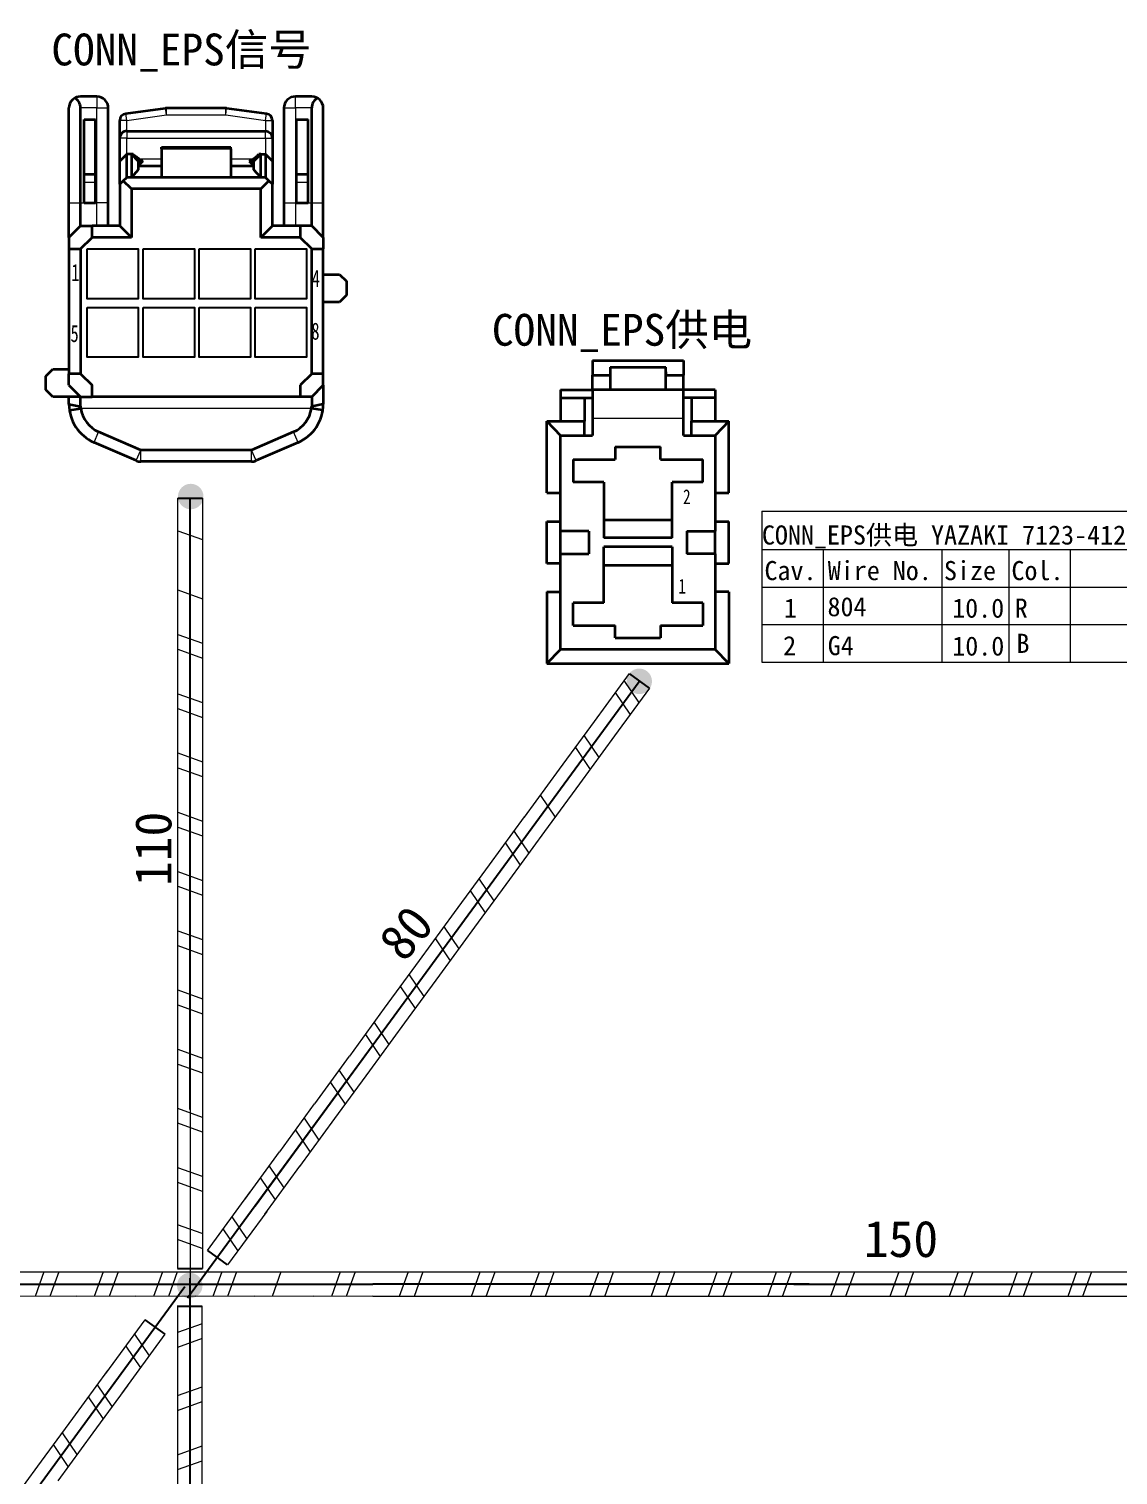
# Model space of a CAD drawing. Header units: millimetres. Extents: x 17 to 3784, y 12 to 1382.
# Drawn here: x 1220.9 to 1264.2, y 378.7 to 436.1 of the extents above; entities that cross this region are included whole.
import ezdxf

# ---------------------------------------------------------------- set-up
doc = ezdxf.new("R2010")
doc.units = ezdxf.units.MM
doc.styles.add('FangSong_GB2312_Style', font='simfang.ttf')
doc.styles.add('USER2', font='', dxfattribs={"width": 0.7, "height": 3})
doc.styles.add('样式 2', font='', dxfattribs={"width": 0.75})
doc.styles.get('USER2').set_extended_font_data('FangSong_GB2312')
doc.styles.get('样式 2').set_extended_font_data('宋体')

msp = doc.modelspace()

# ---------------------------------------------------------------- hatches: boundary and pattern name
h = msp.add_hatch(color=0)
edge = h.paths.add_edge_path(flags=0)
edge.add_arc((1227.366, 417.558), 0.507, 180, 540)
h = msp.add_hatch(color=0)
edge = h.paths.add_edge_path(flags=0)
edge.add_arc((1245.184, 410.216), 0.507, 180, 540)
h = msp.add_hatch(color=0)
edge = h.paths.add_edge_path(flags=0)
edge.add_arc((1227.328, 386.209), 0.507, 180, 540)

# ---------------------------------------------------------------- linework, layer by layer
at = {"color": 0, "lineweight": 35, "ltscale": 0.0175}
for p, q in [((1223.632, 433.455), (1222.989, 433.455)), ((1232.171, 433.455), (1231.528, 433.455)), ((1232.63, 426.385), (1233.273, 426.385)), ((1233.273, 425.283), (1232.63, 425.283)), ((1221.887, 422.62), (1222.53, 422.62)), ((1242.056, 421.792), (1242.056, 421.476)), ((1248.204, 421.792), (1248.204, 421.476))]:
    msp.add_line(p, q, dxfattribs=at)
at = {"color": 0, "lineweight": 13, "ltscale": 0.0125}
for p, q in [((1223.632, 433.455), (1223.632, 432.996)), ((1231.528, 432.996), (1231.528, 433.455)), ((1223.632, 432.996), (1224.091, 432.996)), ((1231.069, 432.996), (1231.528, 432.996)), ((1223.586, 430.032), (1223.127, 430.032)), ((1232.033, 430.032), (1231.574, 430.032)), ((1222.53, 429.231), (1222.989, 429.231)), ((1224.091, 429.231), (1223.632, 429.231)), ((1231.069, 429.231), (1231.528, 429.231)), ((1232.171, 429.231), (1232.63, 429.231)), ((1223.525, 419.709), (1223.708, 420.131)), ((1231.634, 419.709), (1231.452, 420.131)), ((1225.197, 418.985), (1225.38, 419.406)), ((1225.38, 418.947), (1225.38, 419.406)), ((1229.963, 418.985), (1229.78, 419.406)), ((1229.78, 418.947), (1229.78, 419.406))]:
    msp.add_line(p, q, dxfattribs=at)
at = {"color": 0, "lineweight": 35, "ltscale": 0.102499}
for p, q in [((1222.53, 429.231), (1222.53, 432.996)), ((1222.989, 429.231), (1222.989, 432.996)), ((1224.091, 429.231), (1224.091, 432.996)), ((1231.069, 432.996), (1231.069, 429.231)), ((1232.171, 429.231), (1232.171, 432.996)), ((1232.63, 429.231), (1232.63, 432.996))]:
    msp.add_line(p, q, dxfattribs=at)
at = {"color": 0, "lineweight": 13, "ltscale": 0.0175}
for p, q in [((1223.632, 432.996), (1222.989, 432.996)), ((1232.171, 432.996), (1231.528, 432.996)), ((1224.825, 431.159), (1224.825, 431.802)), ((1230.335, 431.802), (1230.335, 431.159))]:
    msp.add_line(p, q, dxfattribs=at)
at = {"color": 0, "lineweight": 13, "ltscale": 0.102499}
for p, q in [((1223.632, 429.231), (1223.632, 432.996)), ((1231.528, 432.996), (1231.528, 429.231))]:
    msp.add_line(p, q, dxfattribs=at)
at = {"color": 0, "lineweight": 35, "ltscale": 0.043447}
for p, q in [((1224.787, 432.771), (1226.367, 432.993)), ((1228.793, 432.993), (1230.373, 432.771))]:
    msp.add_line(p, q, dxfattribs=at)
at = {"color": 0, "lineweight": 13, "ltscale": 0.0075}
for p, q in [((1224.825, 432.498), (1224.787, 432.771)), ((1226.406, 432.72), (1226.367, 432.993)), ((1226.406, 432.72), (1226.406, 432.996)), ((1228.754, 432.72), (1228.754, 432.996)), ((1228.754, 432.72), (1228.793, 432.993)), ((1230.335, 432.498), (1230.373, 432.771)), ((1224.825, 432.498), (1224.55, 432.498)), ((1230.335, 432.498), (1230.61, 432.498)), ((1224.825, 431.802), (1224.55, 431.802)), ((1224.825, 432.077), (1224.825, 431.802)), ((1230.335, 431.802), (1230.335, 432.077)), ((1230.335, 431.802), (1230.61, 431.802))]:
    msp.add_line(p, q, dxfattribs=at)
at = {"color": 0, "lineweight": 13, "ltscale": 0.043448}
for p, q in [((1224.825, 432.498), (1226.406, 432.72)), ((1228.754, 432.72), (1230.335, 432.498))]:
    msp.add_line(p, q, dxfattribs=at)
at = {"color": 0, "lineweight": 35, "ltscale": 0.06395}
msp.add_line((1226.406, 432.996), (1228.754, 432.996), dxfattribs=at)
at = {"color": 0, "lineweight": 13, "ltscale": 0.06395}
msp.add_line((1226.406, 432.72), (1228.754, 432.72), dxfattribs=at)
at = {"color": 0, "lineweight": 35, "ltscale": 0.089999}
for p, q in [((1223.127, 429.231), (1223.127, 432.536)), ((1223.586, 429.231), (1223.586, 432.536)), ((1231.574, 429.231), (1231.574, 432.536)), ((1232.033, 429.231), (1232.033, 432.536))]:
    msp.add_line(p, q, dxfattribs=at)
at = {"color": 0, "lineweight": 35, "ltscale": 0.0125}
for p, q in [((1223.127, 432.536), (1223.586, 432.536)), ((1231.574, 432.536), (1232.033, 432.536)), ((1223.586, 430.36), (1223.127, 430.36)), ((1232.033, 430.36), (1231.574, 430.36)), ((1223.127, 429.231), (1223.586, 429.231)), ((1231.574, 429.231), (1232.033, 429.231)), ((1222.989, 428.313), (1223.448, 428.313)), ((1223.448, 427.854), (1223.448, 428.313)), ((1232.171, 428.313), (1231.712, 428.313)), ((1231.712, 428.313), (1231.712, 427.854)), ((1222.53, 427.854), (1222.53, 427.395)), ((1232.63, 427.854), (1232.63, 427.395)), ((1222.53, 427.395), (1222.989, 427.395)), ((1232.171, 427.395), (1232.63, 427.395)), ((1222.53, 421.977), (1222.53, 422.436)), ((1222.989, 422.436), (1222.53, 422.436)), ((1232.63, 422.436), (1232.171, 422.436)), ((1232.63, 421.977), (1232.63, 422.436)), ((1223.448, 421.518), (1223.448, 421.977)), ((1231.712, 421.977), (1231.712, 421.518)), ((1222.989, 421.518), (1223.448, 421.518)), ((1232.171, 421.518), (1231.712, 421.518))]:
    msp.add_line(p, q, dxfattribs=at)
at = {"color": 0, "lineweight": 35, "ltscale": 0.018953}
for p, q in [((1224.55, 431.802), (1224.55, 432.498)), ((1230.61, 432.498), (1230.61, 431.802))]:
    msp.add_line(p, q, dxfattribs=at)
at = {"color": 0, "lineweight": 13, "ltscale": 0.011453}
for p, q in [((1224.825, 432.077), (1224.825, 432.498)), ((1230.335, 432.498), (1230.335, 432.077))]:
    msp.add_line(p, q, dxfattribs=at)
at = {"color": 0, "lineweight": 35, "ltscale": 0.025}
for p, q in [((1224.55, 430.884), (1224.55, 431.802)), ((1230.61, 431.802), (1230.61, 430.884)), ((1224.825, 430.241), (1224.825, 431.159)), ((1225.009, 431.159), (1225.009, 430.241)), ((1230.151, 430.241), (1230.151, 431.159)), ((1230.335, 431.159), (1230.335, 430.241)), ((1224.55, 429.966), (1224.55, 430.884)), ((1225.284, 430.7), (1226.203, 430.7)), ((1228.957, 430.7), (1229.875, 430.7)), ((1230.61, 430.884), (1230.61, 429.966)), ((1222.989, 428.313), (1222.989, 429.231)), ((1224.091, 428.313), (1224.091, 429.231)), ((1231.069, 429.231), (1231.069, 428.313)), ((1232.171, 428.313), (1232.171, 429.231))]:
    msp.add_line(p, q, dxfattribs=at)
at = {"color": 0, "lineweight": 35, "ltscale": 0.15}
for p, q in [((1224.825, 432.077), (1230.335, 432.077)), ((1230.335, 430.241), (1224.825, 430.241)), ((1243.774, 416.639), (1246.486, 416.639)), ((1246.486, 415.916), (1243.774, 415.916)), ((1246.486, 415.554), (1243.774, 415.554)), ((1243.774, 414.831), (1246.486, 414.831))]:
    msp.add_line(p, q, dxfattribs=at)
at = {"color": 0, "lineweight": 13, "ltscale": 0.15}
msp.add_line((1224.825, 431.802), (1230.335, 431.802), dxfattribs=at)
at = {"color": 0, "lineweight": 35, "ltscale": 0.010606}
for p, q in [((1224.825, 431.159), (1224.55, 430.884)), ((1225.009, 431.159), (1225.284, 430.884)), ((1230.151, 431.159), (1229.875, 430.884)), ((1230.335, 431.159), (1230.61, 430.884)), ((1221.612, 422.345), (1221.887, 422.62))]:
    msp.add_line(p, q, dxfattribs=at)
at = {"color": 0, "lineweight": 35, "ltscale": 0.005}
for p, q in [((1225.009, 431.159), (1224.825, 431.159)), ((1230.151, 431.159), (1230.335, 431.159)), ((1225.468, 430.884), (1225.284, 430.884)), ((1229.875, 430.884), (1229.692, 430.884))]:
    msp.add_line(p, q, dxfattribs=at)
at = {"color": 0, "lineweight": 35, "ltscale": 0.00201}
for p, q in [((1225.083, 431.159), (1225.009, 431.159)), ((1230.151, 431.159), (1230.077, 431.159))]:
    msp.add_line(p, q, dxfattribs=at)
at = {"color": 0, "lineweight": 13, "ltscale": 0.024115}
for p, q in [((1225.317, 430.976), (1226.203, 430.976)), ((1228.957, 430.976), (1229.843, 430.976))]:
    msp.add_line(p, q, dxfattribs=at)
at = {"color": 0, "lineweight": 35, "ltscale": 0.075}
msp.add_line((1226.203, 431.435), (1228.957, 431.435), dxfattribs=at)
at = {"color": 0, "lineweight": 35, "ltscale": 0.001788}
for p, q in [((1226.203, 431.369), (1226.203, 431.435)), ((1228.957, 431.369), (1228.957, 431.435))]:
    msp.add_line(p, q, dxfattribs=at)
at = {"color": 0, "lineweight": 13, "ltscale": 0.075}
msp.add_line((1226.203, 431.369), (1228.957, 431.369), dxfattribs=at)
at = {"color": 0, "lineweight": 35, "ltscale": 0.030713}
for p, q in [((1226.203, 431.369), (1226.203, 430.241)), ((1228.957, 431.369), (1228.957, 430.241))]:
    msp.add_line(p, q, dxfattribs=at)
at = {"color": 0, "lineweight": 35, "ltscale": 0.011136}
for p, q in [((1225.284, 430.543), (1225.009, 430.241)), ((1230.151, 430.241), (1229.875, 430.543))]:
    msp.add_line(p, q, dxfattribs=at)
at = {"color": 0, "lineweight": 35, "ltscale": 0.009269}
for p, q in [((1225.284, 430.884), (1225.284, 430.543)), ((1229.875, 430.543), (1229.875, 430.884))]:
    msp.add_line(p, q, dxfattribs=at)
at = {"color": 0, "lineweight": 35, "ltscale": 0.007071}
for p, q in [((1225.468, 430.884), (1225.284, 430.7)), ((1229.692, 430.884), (1229.875, 430.7))]:
    msp.add_line(p, q, dxfattribs=at)
at = {"color": 0, "lineweight": 35, "ltscale": 0.005303}
for p, q in [((1224.55, 429.966), (1224.688, 430.103)), ((1230.472, 430.103), (1230.61, 429.966))]:
    msp.add_line(p, q, dxfattribs=at)
at = {"color": 0, "lineweight": 35, "ltscale": 0.045}
for p, q in [((1224.55, 429.966), (1224.55, 428.313)), ((1230.61, 428.313), (1230.61, 429.966))]:
    msp.add_line(p, q, dxfattribs=at)
at = {"color": 0, "lineweight": 35, "ltscale": 0.005304}
for p, q in [((1224.688, 430.103), (1224.825, 430.241)), ((1230.335, 430.241), (1230.472, 430.103))]:
    msp.add_line(p, q, dxfattribs=at)
at = {"color": 0, "lineweight": 35, "ltscale": 0.012375}
for p, q in [((1225.009, 429.782), (1224.688, 430.103)), ((1230.151, 429.782), (1230.472, 430.103))]:
    msp.add_line(p, q, dxfattribs=at)
at = {"color": 0, "lineweight": 35, "ltscale": 0.0375}
for p, q in [((1222.53, 427.854), (1222.53, 429.231)), ((1232.63, 427.854), (1232.63, 429.231)), ((1243.322, 420.662), (1243.322, 419.984)), ((1246.938, 419.984), (1246.938, 420.662))]:
    msp.add_line(p, q, dxfattribs=at)
at = {"color": 0, "lineweight": 13, "ltscale": 0.003751}
for p, q in [((1222.989, 429.231), (1223.127, 429.231)), ((1232.033, 429.231), (1232.171, 429.231))]:
    msp.add_line(p, q, dxfattribs=at)
at = {"color": 0, "lineweight": 13, "ltscale": 0.00125}
for p, q in [((1223.586, 429.231), (1223.632, 429.231)), ((1231.528, 429.231), (1231.574, 429.231))]:
    msp.add_line(p, q, dxfattribs=at)
at = {"color": 0, "lineweight": 13, "ltscale": 0.025}
for p, q in [((1223.632, 428.313), (1223.632, 429.231)), ((1231.528, 429.231), (1231.528, 428.313))]:
    msp.add_line(p, q, dxfattribs=at)
at = {"color": 0, "lineweight": 35, "ltscale": 0.139999}
msp.add_line((1230.151, 429.782), (1225.009, 429.782), dxfattribs=at)
at = {"color": 0, "lineweight": 35, "ltscale": 0.052499}
for p, q in [((1225.009, 429.782), (1225.009, 427.854)), ((1230.151, 427.854), (1230.151, 429.782))]:
    msp.add_line(p, q, dxfattribs=at)
at = {"color": 0, "lineweight": 35, "ltscale": 0.017678}
for p, q in [((1222.989, 428.313), (1222.53, 427.854)), ((1224.55, 428.313), (1225.009, 427.854)), ((1230.61, 428.313), (1230.151, 427.854)), ((1232.63, 427.854), (1232.171, 428.313)), ((1222.989, 427.395), (1223.448, 427.854)), ((1232.171, 427.395), (1231.712, 427.854)), ((1222.989, 422.436), (1223.448, 421.977)), ((1232.171, 422.436), (1231.712, 421.977)), ((1222.53, 421.977), (1222.989, 421.518)), ((1232.171, 421.518), (1232.63, 421.977))]:
    msp.add_line(p, q, dxfattribs=at)
at = {"color": 0, "lineweight": 35, "ltscale": 0.03}
for p, q in [((1224.55, 428.313), (1223.448, 428.313)), ((1231.712, 428.313), (1230.61, 428.313)), ((1222.989, 421.518), (1221.887, 421.518)), ((1241.514, 417.701), (1242.056, 417.701)), ((1248.204, 417.701), (1248.746, 417.701)), ((1241.514, 416.571), (1242.056, 416.571)), ((1248.204, 416.571), (1248.746, 416.571)), ((1242.056, 414.899), (1241.514, 414.899)), ((1248.204, 414.899), (1248.746, 414.899)), ((1241.514, 413.768), (1242.056, 413.768)), ((1248.746, 413.768), (1248.204, 413.768))]:
    msp.add_line(p, q, dxfattribs=at)
at = {"color": 0, "lineweight": 35, "ltscale": 0.0425}
for p, q in [((1225.009, 427.854), (1223.448, 427.854)), ((1231.712, 427.854), (1230.151, 427.854))]:
    msp.add_line(p, q, dxfattribs=at)
at = {"color": 0, "lineweight": 35, "ltscale": 0.135001}
for p, q in [((1222.53, 427.395), (1222.53, 422.436)), ((1222.989, 427.395), (1222.989, 422.436)), ((1232.171, 422.436), (1232.171, 427.395)), ((1232.63, 422.436), (1232.63, 427.395))]:
    msp.add_line(p, q, dxfattribs=at)
at = {"color": 0, "lineweight": 35, "ltscale": 0.010607}
for p, q in [((1233.273, 426.385), (1233.548, 426.109)), ((1233.548, 425.558), (1233.273, 425.283)), ((1221.887, 421.518), (1221.612, 421.794))]:
    msp.add_line(p, q, dxfattribs=at)
at = {"color": 0, "lineweight": 35, "ltscale": 0.014999}
msp.add_line((1233.548, 426.109), (1233.548, 425.558), dxfattribs=at)
at = {"color": 0, "lineweight": 35, "ltscale": 0.0325}
for p, q in [((1243.322, 422.967), (1243.322, 422.38)), ((1246.938, 422.967), (1246.938, 422.38)), ((1243.322, 421.792), (1243.322, 422.38)), ((1246.938, 421.792), (1246.938, 422.38))]:
    msp.add_line(p, q, dxfattribs=at)
at = {"color": 0, "lineweight": 35, "ltscale": 0.2}
for p, q in [((1243.322, 422.967), (1246.938, 422.967)), ((1246.938, 421.792), (1243.322, 421.792))]:
    msp.add_line(p, q, dxfattribs=at)
at = {"color": 0, "lineweight": 35, "ltscale": 0.015}
msp.add_line((1221.612, 421.794), (1221.612, 422.345), dxfattribs=at)
at = {"color": 0, "lineweight": 35, "ltscale": 0.03875}
for p, q in [((1243.322, 422.38), (1244.022, 422.38)), ((1246.237, 422.38), (1246.938, 422.38))]:
    msp.add_line(p, q, dxfattribs=at)
at = {"color": 0, "lineweight": 35, "ltscale": 0.122501}
msp.add_line((1244.022, 422.696), (1246.237, 422.696), dxfattribs=at)
at = {"color": 0, "lineweight": 35, "ltscale": 0.05}
for p, q in [((1244.022, 422.696), (1244.022, 421.792)), ((1246.237, 421.792), (1246.237, 422.696)), ((1242.553, 419.035), (1242.553, 418.131)), ((1247.707, 418.131), (1247.707, 419.035)), ((1242.056, 415.283), (1242.056, 416.187)), ((1243.186, 416.187), (1243.186, 415.283)), ((1247.074, 416.187), (1247.074, 415.283)), ((1248.204, 415.283), (1248.204, 416.187)), ((1242.553, 412.435), (1242.553, 413.339)), ((1247.707, 413.339), (1247.707, 412.435))]:
    msp.add_line(p, q, dxfattribs=at)
at = {"color": 0, "lineweight": 35, "ltscale": 0.0075}
msp.add_line((1246.237, 422.515), (1246.237, 422.38), dxfattribs=at)
at = {"color": 0, "lineweight": 35, "ltscale": 0.020457}
msp.add_line((1232.63, 421.977), (1232.63, 421.226), dxfattribs=at)
at = {"color": 0, "lineweight": 35, "ltscale": 0.07}
for p, q in [((1242.056, 421.792), (1243.322, 421.792)), ((1248.204, 421.792), (1246.938, 421.792)), ((1242.056, 421.476), (1243.322, 421.476)), ((1248.204, 421.476), (1246.938, 421.476)), ((1242.056, 419.984), (1243.322, 419.984)), ((1246.938, 419.984), (1248.204, 419.984))]:
    msp.add_line(p, q, dxfattribs=at)
at = {"color": 0, "lineweight": 35, "ltscale": 0.0625}
for p, q in [((1243.322, 421.792), (1243.322, 420.662)), ((1246.938, 420.662), (1246.938, 421.792)), ((1243.186, 416.187), (1242.056, 416.187)), ((1247.074, 416.187), (1248.204, 416.187)), ((1242.056, 415.283), (1243.186, 415.283)), ((1248.204, 415.283), (1247.074, 415.283))]:
    msp.add_line(p, q, dxfattribs=at)
at = {"color": 0, "lineweight": 35, "ltscale": 0.007967}
msp.add_line((1222.53, 421.226), (1222.53, 421.519), dxfattribs=at)
at = {"color": 0, "lineweight": 35, "ltscale": 0.012705}
for p, q in [((1222.53, 421.226), (1222.989, 421.142)), ((1232.63, 421.226), (1232.171, 421.142))]:
    msp.add_line(p, q, dxfattribs=at)
at = {"color": 0, "lineweight": 35, "ltscale": 0.010228}
for p, q in [((1222.989, 421.142), (1222.989, 421.518)), ((1232.171, 421.518), (1232.171, 421.142))]:
    msp.add_line(p, q, dxfattribs=at)
at = {"color": 0, "lineweight": 35, "ltscale": 0.225}
msp.add_line((1231.712, 421.518), (1223.448, 421.518), dxfattribs=at)
at = {"color": 0, "lineweight": 35, "ltscale": 0.05125}
for p, q in [((1242.056, 421.476), (1242.056, 420.549)), ((1243.005, 421.476), (1243.005, 420.549)), ((1247.255, 421.476), (1247.255, 420.549)), ((1248.204, 421.476), (1248.204, 420.549))]:
    msp.add_line(p, q, dxfattribs=at)
at = {"color": 0, "lineweight": 35, "ltscale": 0.012499}
for p, q in [((1222.546, 420.995), (1223.001, 421.059)), ((1232.614, 420.995), (1232.159, 421.059))]:
    msp.add_line(p, q, dxfattribs=at)
at = {"color": 0, "lineweight": 13, "ltscale": 0.249362}
msp.add_line((1232.159, 421.059), (1223.001, 421.059), dxfattribs=at)
at = {"color": 0, "lineweight": 13, "ltscale": 0.2}
msp.add_line((1246.938, 420.662), (1243.322, 420.662), dxfattribs=at)
at = {"color": 0, "lineweight": 35, "ltscale": 0.049605}
for p, q in [((1225.38, 419.406), (1223.708, 420.131)), ((1231.452, 420.131), (1229.78, 419.406))]:
    msp.add_line(p, q, dxfattribs=at)
at = {"color": 0, "lineweight": 35, "ltscale": 0.0825}
for p, q in [((1241.514, 420.549), (1243.005, 420.549)), ((1247.255, 420.549), (1248.746, 420.549))]:
    msp.add_line(p, q, dxfattribs=at)
at = {"color": 0, "lineweight": 35, "ltscale": 0.04332}
for p, q in [((1241.514, 420.549), (1242.056, 419.984)), ((1248.746, 420.549), (1248.204, 419.984)), ((1241.514, 410.921), (1242.056, 411.486)), ((1248.746, 410.921), (1248.204, 411.486))]:
    msp.add_line(p, q, dxfattribs=at)
at = {"color": 0, "lineweight": 35, "ltscale": 0.1575}
for p, q in [((1241.514, 417.701), (1241.514, 420.549)), ((1248.746, 417.701), (1248.746, 420.549)), ((1241.514, 413.768), (1241.514, 410.921)), ((1248.746, 413.768), (1248.746, 410.921))]:
    msp.add_line(p, q, dxfattribs=at)
at = {"color": 0, "lineweight": 35, "ltscale": 0.03125}
for p, q in [((1243.005, 419.984), (1243.005, 420.549)), ((1247.255, 419.984), (1247.255, 420.549))]:
    msp.add_line(p, q, dxfattribs=at)
at = {"color": 0, "lineweight": 35, "ltscale": 0.049603}
for p, q in [((1225.197, 418.985), (1223.525, 419.709)), ((1231.634, 419.709), (1229.963, 418.985))]:
    msp.add_line(p, q, dxfattribs=at)
at = {"color": 0, "lineweight": 35, "ltscale": 0.21}
for p, q in [((1242.056, 416.187), (1242.056, 419.984)), ((1248.204, 419.984), (1248.204, 416.187)), ((1242.056, 411.486), (1242.056, 415.283)), ((1248.204, 415.283), (1248.204, 411.486))]:
    msp.add_line(p, q, dxfattribs=at)
at = {"color": 0, "lineweight": 35, "ltscale": 0.0275}
for p, q in [((1244.226, 419.532), (1244.226, 419.035)), ((1246.034, 419.035), (1246.034, 419.532)), ((1244.226, 411.938), (1244.226, 412.435)), ((1246.034, 412.435), (1246.034, 411.938))]:
    msp.add_line(p, q, dxfattribs=at)
at = {"color": 0, "lineweight": 35, "ltscale": 0.1}
for p, q in [((1244.226, 419.532), (1246.034, 419.532)), ((1244.226, 411.938), (1246.034, 411.938))]:
    msp.add_line(p, q, dxfattribs=at)
at = {"color": 0, "lineweight": 35, "ltscale": 0.119815}
for p, q in [((1229.78, 419.406), (1225.38, 419.406)), ((1229.78, 418.947), (1225.38, 418.947))]:
    msp.add_line(p, q, dxfattribs=at)
at = {"color": 0, "lineweight": 35, "ltscale": 0.0925}
for p, q in [((1242.553, 419.035), (1244.226, 419.035)), ((1246.034, 419.035), (1247.707, 419.035)), ((1241.514, 414.899), (1241.514, 416.571)), ((1248.746, 414.899), (1248.746, 416.571)), ((1242.553, 412.435), (1244.226, 412.435)), ((1246.034, 412.435), (1247.707, 412.435))]:
    msp.add_line(p, q, dxfattribs=at)
at = {"color": 0, "lineweight": 35, "ltscale": 0.0675}
for p, q in [((1243.774, 418.131), (1242.553, 418.131)), ((1247.707, 418.131), (1246.486, 418.131)), ((1243.774, 413.339), (1242.553, 413.339)), ((1247.707, 413.339), (1246.486, 413.339))]:
    msp.add_line(p, q, dxfattribs=at)
at = {"color": 0, "lineweight": 35, "ltscale": 0.1225}
for p, q in [((1243.774, 418.131), (1243.774, 415.916)), ((1246.486, 415.916), (1246.486, 418.131)), ((1243.774, 413.339), (1243.774, 415.554)), ((1246.486, 415.554), (1246.486, 413.339))]:
    msp.add_line(p, q, dxfattribs=at)
for p, q in [((1226.859, 417.494), (1227.838, 417.494)), ((1244.794, 410.519), (1245.583, 409.943)), ((1228.028, 387.606), (1228.815, 387.031)), ((1226.845, 386.884), (1227.835, 386.884)), ((1226.821, 385.39), (1227.81, 385.39)), ((1226.347, 384.272), (1225.561, 384.847))]:
    msp.add_line(p, q)
at = {"color": 0, "lineweight": 35, "ltscale": 0.339999}
msp.add_line((1248.204, 411.486), (1242.056, 411.486), dxfattribs=at)
at = {"color": 0, "lineweight": 35, "ltscale": 0.4}
msp.add_line((1241.514, 410.921), (1248.746, 410.921), dxfattribs=at)
at = {"color": 0}
for points in [[(1223.246, 427.395), (1225.284, 427.395), (1225.284, 425.418), (1223.246, 425.418)], [(1225.475, 427.395), (1227.512, 427.395), (1227.512, 425.418), (1225.475, 425.418)], [(1227.703, 427.395), (1229.741, 427.395), (1229.741, 425.418), (1227.703, 425.418)], [(1229.931, 427.395), (1231.969, 427.395), (1231.969, 425.418), (1229.931, 425.418)], [(1223.246, 425.068), (1225.284, 425.068), (1225.284, 423.092), (1223.246, 423.092)], [(1225.475, 425.068), (1227.512, 425.068), (1227.512, 423.092), (1225.475, 423.092)], [(1227.703, 425.068), (1229.741, 425.068), (1229.741, 423.092), (1227.703, 423.092)], [(1229.931, 425.068), (1231.969, 425.068), (1231.969, 423.092), (1229.931, 423.092)]]:
    msp.add_lwpolyline(points, close=True, dxfattribs=at)
at = {"color": 7, "linetype": 'Continuous', "lineweight": 0}
for points in [[(1226.86, 415.14), (1226.859, 417.494)], [(1227.838, 417.494), (1227.84, 415.14)], [(1226.859, 416.199), (1227.84, 415.846)], [(1226.86, 412.785), (1226.859, 415.14)], [(1227.838, 415.14), (1227.84, 412.785)], [(1226.859, 413.845), (1227.84, 413.492)], [(1226.86, 410.431), (1226.859, 412.785)], [(1227.838, 412.785), (1227.84, 410.431)], [(1226.859, 412.079), (1227.84, 411.726)], [(1226.859, 411.491), (1227.84, 411.137)], [(1226.86, 408.077), (1226.859, 410.431)], [(1227.838, 410.431), (1227.84, 408.077)], [(1243.409, 408.626), (1244.799, 410.527)], [(1226.859, 409.725), (1227.84, 409.372)], [(1245.591, 409.947), (1244.201, 408.047)], [(1244.817, 408.91), (1244.234, 409.774)], [(1245.165, 409.385), (1244.581, 410.249)], [(1226.859, 409.136), (1227.84, 408.783)], [(1242.02, 406.725), (1243.409, 408.626)], [(1226.86, 405.722), (1226.859, 408.077)], [(1227.838, 408.077), (1227.84, 405.722)], [(1244.2, 408.048), (1242.811, 406.147)], [(1242.992, 408.056), (1243.576, 407.193)], [(1242.645, 407.581), (1243.228, 406.717)], [(1226.859, 407.37), (1227.84, 407.017)], [(1226.859, 406.782), (1227.84, 406.429)], [(1240.63, 404.825), (1242.019, 406.726)], [(1226.86, 403.368), (1226.859, 405.722)], [(1227.838, 405.722), (1227.84, 403.368)], [(1241.255, 405.681), (1241.838, 404.817)], [(1242.81, 406.148), (1241.421, 404.247)], [(1226.859, 405.016), (1227.84, 404.663)], [(1239.24, 402.925), (1240.629, 404.826)], [(1226.859, 404.427), (1227.84, 404.074)], [(1241.42, 404.247), (1240.031, 402.346)], [(1240.212, 404.256), (1240.796, 403.392)], [(1226.86, 401.014), (1226.859, 403.368)], [(1227.838, 403.368), (1227.84, 401.014)], [(1239.865, 403.781), (1240.448, 402.916)], [(1237.85, 401.025), (1239.239, 402.926)], [(1226.859, 402.662), (1227.84, 402.309)], [(1240.03, 402.347), (1238.641, 400.446)], [(1238.822, 402.356), (1239.406, 401.491)], [(1226.859, 402.073), (1227.84, 401.72)], [(1238.475, 401.88), (1239.058, 401.016)], [(1226.86, 398.659), (1226.859, 401.014)], [(1227.838, 401.014), (1227.84, 398.659)], [(1236.46, 399.124), (1237.849, 401.025)], [(1226.859, 400.307), (1227.84, 399.954)], [(1237.085, 399.98), (1237.668, 399.116)], [(1238.64, 400.447), (1237.251, 398.546)], [(1237.432, 400.455), (1238.016, 399.591)], [(1226.859, 399.719), (1227.84, 399.366)], [(1235.07, 397.224), (1236.459, 399.125)], [(1226.86, 396.305), (1226.859, 398.659)], [(1227.838, 398.659), (1227.84, 396.305)], [(1237.25, 398.547), (1235.861, 396.646)], [(1236.042, 398.555), (1236.626, 397.691)], [(1226.859, 397.953), (1227.84, 397.6)], [(1235.695, 398.08), (1236.278, 397.216)], [(1226.859, 397.364), (1227.84, 397.011)], [(1233.68, 395.324), (1235.069, 397.225)], [(1235.86, 396.646), (1234.471, 394.746)], [(1234.652, 396.655), (1235.236, 395.791)], [(1226.86, 393.951), (1226.859, 396.305)], [(1227.838, 396.305), (1227.84, 393.951)], [(1234.305, 396.18), (1234.888, 395.316)], [(1226.859, 395.599), (1227.84, 395.245)], [(1232.29, 393.424), (1233.679, 395.325)], [(1226.859, 395.01), (1227.84, 394.657)], [(1234.47, 394.746), (1233.081, 392.845)], [(1233.262, 394.755), (1233.846, 393.89)], [(1232.915, 394.28), (1233.498, 393.415)], [(1226.858, 391.597), (1226.858, 393.951)], [(1227.839, 393.951), (1227.839, 391.597)], [(1227.839, 392.892), (1226.858, 393.245)], [(1230.9, 391.524), (1232.289, 393.424)], [(1227.839, 392.303), (1226.858, 392.656)], [(1233.08, 392.846), (1231.691, 390.945)], [(1231.872, 392.854), (1232.456, 391.99)], [(1231.525, 392.379), (1232.108, 391.515)], [(1226.858, 389.243), (1226.858, 391.597)], [(1227.839, 391.597), (1227.839, 389.243)], [(1229.51, 389.623), (1230.899, 391.524)], [(1227.839, 390.538), (1226.858, 390.891)], [(1231.69, 390.946), (1230.301, 389.045)], [(1230.482, 390.954), (1231.066, 390.09)], [(1227.839, 389.949), (1226.858, 390.302)], [(1230.135, 390.479), (1230.718, 389.615)], [(1228.033, 387.606), (1229.743, 389.945)], [(1226.858, 386.888), (1226.858, 389.243)], [(1227.839, 389.243), (1227.839, 386.888)], [(1230.383, 389.157), (1228.824, 387.027)], [(1227.82, 388.271), (1226.839, 388.624)], [(1229.241, 387.597), (1228.658, 388.461)], [(1229.589, 388.072), (1229.006, 388.936)], [(1227.82, 387.682), (1226.839, 388.035)], [(1220.474, 386.759), (1222.828, 386.76)], [(1221.534, 386.76), (1221.18, 385.779)], [(1222.122, 386.76), (1221.769, 385.779)], [(1222.828, 386.759), (1225.183, 386.76)], [(1223.888, 386.76), (1223.535, 385.779)], [(1224.477, 386.76), (1224.123, 385.779)], [(1225.183, 386.759), (1227.537, 386.76)], [(1226.242, 386.76), (1225.889, 385.779)], [(1226.831, 386.76), (1226.478, 385.779)], [(1227.537, 386.759), (1229.892, 386.76)], [(1228.597, 386.76), (1228.243, 385.779)], [(1229.185, 386.76), (1228.832, 385.779)], [(1229.892, 386.759), (1232.246, 386.76)], [(1230.951, 386.76), (1230.598, 385.779)], [(1232.246, 386.759), (1234.6, 386.76)], [(1233.305, 386.76), (1232.952, 385.779)], [(1233.894, 386.76), (1233.542, 385.779)], [(1234.6, 386.76), (1236.955, 386.76)], [(1235.66, 385.792), (1236.013, 386.773)], [(1236.249, 385.792), (1236.602, 386.773)], [(1236.8, 386.76), (1240.162, 386.76)], [(1238.514, 385.779), (1238.867, 386.76)], [(1239.103, 385.779), (1239.456, 386.76)], [(1240.162, 386.76), (1242.517, 386.76)], [(1240.869, 385.779), (1241.222, 386.76)], [(1241.457, 385.779), (1241.81, 386.76)], [(1242.517, 386.76), (1244.871, 386.76)], [(1243.223, 385.779), (1243.576, 386.76)], [(1243.812, 385.779), (1244.165, 386.76)], [(1244.871, 386.76), (1247.225, 386.76)], [(1245.665, 385.799), (1246.018, 386.78)], [(1246.254, 385.799), (1246.607, 386.78)], [(1247.225, 386.76), (1249.58, 386.76)], [(1247.932, 385.779), (1248.285, 386.76)], [(1248.52, 385.779), (1248.873, 386.76)], [(1249.58, 386.76), (1252.477, 386.76)], [(1250.286, 385.779), (1250.639, 386.76)], [(1250.875, 385.779), (1251.228, 386.76)], [(1252.081, 386.759), (1254.435, 386.76)], [(1253.14, 386.76), (1252.787, 385.779)], [(1253.729, 386.76), (1253.375, 385.779)], [(1254.435, 386.759), (1256.789, 386.76)], [(1255.494, 386.76), (1255.141, 385.779)], [(1256.083, 386.76), (1255.73, 385.779)], [(1256.789, 386.759), (1259.144, 386.76)], [(1257.849, 386.76), (1257.496, 385.779)], [(1258.437, 386.76), (1258.084, 385.779)], [(1259.144, 386.759), (1261.498, 386.76)], [(1260.203, 386.76), (1259.85, 385.779)], [(1260.792, 386.76), (1260.438, 385.779)], [(1261.498, 386.759), (1263.852, 386.76)], [(1262.557, 386.76), (1262.204, 385.779)], [(1263.146, 386.76), (1262.793, 385.779)], [(1263.852, 386.759), (1266.207, 386.76)], [(1222.828, 385.781), (1220.474, 385.779)], [(1225.183, 385.781), (1222.828, 385.779)], [(1227.537, 385.781), (1225.183, 385.779)], [(1229.892, 385.781), (1227.537, 385.779)], [(1232.246, 385.781), (1229.892, 385.779)], [(1234.6, 385.781), (1232.246, 385.779)], [(1236.955, 385.779), (1234.6, 385.779)], [(1240.162, 385.779), (1236.719, 385.779)], [(1242.517, 385.779), (1240.162, 385.779)], [(1244.871, 385.779), (1242.517, 385.779)], [(1247.225, 385.779), (1244.871, 385.779)], [(1249.58, 385.779), (1247.225, 385.779)], [(1252.22, 385.779), (1249.58, 385.779)], [(1254.435, 385.78), (1252.081, 385.779)], [(1256.789, 385.78), (1254.435, 385.779)], [(1259.144, 385.78), (1256.789, 385.779)], [(1261.498, 385.78), (1259.144, 385.779)], [(1263.852, 385.78), (1261.498, 385.779)], [(1266.207, 385.78), (1263.852, 385.779)], [(1226.835, 385.398), (1226.835, 382.5)], [(1227.816, 382.758), (1227.816, 385.398)], [(1223.992, 382.72), (1225.551, 384.851)], [(1227.816, 384.692), (1226.835, 384.338)], [(1226.343, 384.272), (1224.632, 381.933)], [(1225.134, 384.281), (1225.717, 383.417)], [(1227.816, 384.103), (1226.835, 383.75)], [(1224.787, 383.806), (1225.37, 382.942)], [(1222.685, 380.932), (1224.074, 382.833)], [(1226.836, 382.897), (1226.835, 380.543)], [(1227.815, 380.543), (1227.816, 382.897)], [(1224.865, 382.255), (1223.476, 380.354)], [(1224.241, 381.399), (1223.657, 382.263)], [(1226.835, 381.838), (1227.816, 382.191)], [(1223.893, 380.924), (1223.31, 381.788)], [(1226.835, 381.249), (1227.816, 381.602)], [(1221.295, 379.032), (1222.684, 380.933)], [(1226.836, 380.543), (1226.835, 378.188)], [(1227.815, 378.188), (1227.816, 380.543)], [(1222.503, 379.023), (1221.92, 379.888)], [(1223.475, 380.354), (1222.086, 378.453)], [(1222.851, 379.498), (1222.267, 380.363)], [(1226.835, 379.483), (1227.816, 379.837)], [(1226.835, 378.895), (1227.816, 379.248)], [(1219.905, 377.132), (1221.294, 379.033)]]:
    msp.add_lwpolyline(points, dxfattribs=at)
at = {"color": 7, "linetype": 'Continuous', "lineweight": 13}
for points in [[(1227.349, 417.494), (1227.349, 393.984)], [(1250.056, 416.981), (1281.998, 416.981)], [(1250.056, 416.981), (1250.056, 410.976)], [(1250.056, 415.45), (1281.998, 415.45)], [(1252.489, 415.45), (1252.489, 410.976)], [(1257.198, 415.45), (1257.198, 410.976)], [(1259.866, 415.45), (1259.866, 410.976)], [(1262.299, 415.45), (1262.299, 410.976)], [(1250.056, 413.959), (1281.998, 413.959)], [(1250.056, 412.468), (1281.998, 412.468)], [(1250.056, 410.976), (1281.998, 410.976)], [(1243.805, 408.337), (1229.925, 389.361)], [(1227.349, 393.949), (1227.349, 386.349)], [(1234.6, 386.27), (1211.09, 386.27)], [(1251.931, 386.27), (1234.6, 386.27)], [(1275.624, 386.27), (1252.113, 386.27)], [(1227.326, 359.354), (1227.326, 382.864)], [(1210.57, 363.541), (1224.451, 382.517)]]:
    msp.add_lwpolyline(points, dxfattribs=at)
at = {"color": 7, "linetype": 'Continuous', "lineweight": 25}
for points in [[(1227.349, 393.198), (1227.349, 417.494)], [(1227.242, 385.718), (1245.179, 410.215)], [(1227.133, 386.16), (1209.197, 361.663)], [(1210.304, 386.27), (1234.6, 386.27)], [(1227.326, 386.505), (1227.326, 357.027)], [(1251.94, 386.27), (1234.6, 386.27)], [(1251.328, 386.27), (1277.951, 386.27)]]:
    msp.add_lwpolyline(points, dxfattribs=at)
at = {"color": 0, "lineweight": 35}
for centre, radius, start, end in [((1222.989, 432.996), 0.459, 90, 180.00001), ((1222.53, 432.996), 0.459, 0.00061, 60.0004), ((1223.632, 432.996), 0.459, 0, 90), ((1231.528, 432.996), 0.459, 90, 180.00001), ((1232.171, 432.996), 0.459, 0, 90), ((1232.63, 432.996), 0.459, 119.99927, 179.99975), ((1224.825, 432.498), 0.275, 98, 180.00001), ((1226.406, 432.72), 0.275, 90, 98), ((1228.754, 432.72), 0.275, 82, 90), ((1230.335, 432.498), 0.275, 0, 82), ((1224.825, 431.802), 0.275, 90, 180.00001), ((1230.335, 431.802), 0.275, 0, 90), ((1226.678, 432.944), 2.393, 228.22314, 235.35153), ((1226.222, 432.286), 1.592, 235.38706, 241.75376), ((1228.937, 432.289), 1.595, 298.2515, 304.60658), ((1228.486, 432.939), 2.387, 304.64012, 311.78696), ((1224.183, 421.226), 1.653, 179.99999, 246.57131), ((1230.977, 421.226), 1.653, 293.42869, 360), ((1223.295, 421.143), 0.306, 180.10133, 195.9199), ((1224.183, 421.226), 1.194, 188.036, 246.57131), ((1230.977, 421.226), 1.194, 293.42869, 351.964), ((1231.864, 421.143), 0.307, 344.09152, 359.88699), ((1225.38, 419.406), 0.459, 246.57131, 270), ((1229.78, 419.406), 0.459, 270, 293.42869)]:
    msp.add_arc(centre, radius, start, end, dxfattribs=at)

# ---------------------------------------------------------------- texts
at = {"color": 0, "linetype": 'Continuous', "style": 'FangSong_GB2312_Style'}
for s, p in [('CONN_EPS信号', (1221.832, 434.688)), ('CONN_EPS供电', (1239.329, 423.55))]:
    msp.add_text(s, height=1.2655, dxfattribs=at).set_placement(p)
at = {"color": 7, "linetype": 'Continuous', "style": 'FangSong_GB2312_Style'}
for s, height, p in [('CONN_EPS供电 YAZAKI 7123-4123-30', 0.75928, (1250.056, 415.651)), ('Cav.', 0.7593, (1250.159, 414.237)), ('Wire No.', 0.7593, (1252.673, 414.237)), ('Size', 0.7593, (1257.289, 414.237)), ('Col.', 0.7593, (1259.97, 414.237)), ('1', 0.759, (1250.93, 412.746)), ('804', 0.7593, (1252.662, 412.803)), ('10.0', 0.7593, (1257.615, 412.746)), ('R', 0.759, (1260.1, 412.746)), ('2', 0.759, (1250.901, 411.255)), ('G4', 0.7593, (1252.673, 411.255)), ('10.0', 0.7593, (1257.619, 411.24)), ('B', 0.759, (1260.17, 411.346)), ('150', 1.4467, (1254.106, 387.343))]:
    msp.add_text(s, height=height, dxfattribs=at).set_placement(p)
for s, rotation, p in [('110', 90, (1226.6, 402.083)), ('80', 50.31507, (1235.842, 399.005))]:
    msp.add_text(s, height=1.4467, rotation=rotation, dxfattribs=at).set_placement(p)
at = {"color": 0, "char_height": 0.67805, "attachment_point": 5, "rotation": 359.99336, "style": 'USER2'}
for s, insert in [('{\\fSimSun|b0|i0|c134|p2;1}', (1222.783, 426.459)), ('{\\fSimSun|b0|i0|c134|p2;4}', (1232.336, 426.226)), ('{\\fSimSun|b0|i0|c134|p2;5}', (1222.753, 424.031)), ('{\\fSimSun|b0|i0|c134|p2;8}', (1232.319, 424.125))]:
    msp.add_mtext(s, dxfattribs=dict(at, insert=insert))
at = {"color": 0, "char_height": 0.589, "width": 3.43883, "attachment_point": 1, "style": '样式 2'}
for s, insert in [('2', (1246.923, 417.845)), ('1', (1246.739, 414.292))]:
    msp.add_mtext(s, dxfattribs=dict(at, insert=insert))

doc.saveas('drawing.dxf')
